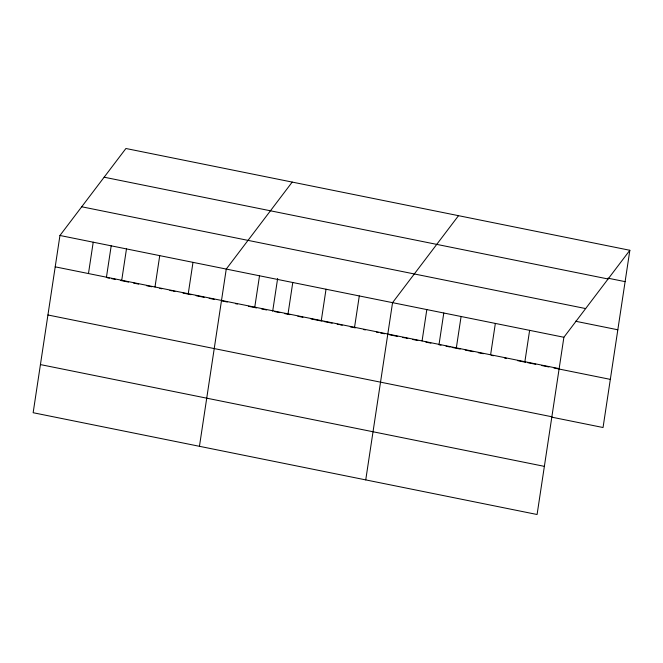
<?xml version="1.0" encoding="UTF-8"?>
<svg xmlns="http://www.w3.org/2000/svg" width="663" height="663" viewBox="0 0 663 663"><rect width="100%" height="100%" fill="white"/><g stroke="black" fill="none" stroke-linecap="round" stroke-linejoin="round"><path stroke-width="0.99" d="M59.952 235.481L33.15 412.717L537.088 514.505L563.89 337.268L629.85 250.282L125.912 148.495L59.952 235.481L563.89 337.268M88.469 273.562L93.218 242.202M106.387 277.59L111.193 245.849M121.727 280.283L126.476 248.923M154.993 286.996L159.733 255.636M188.251 293.717L192.991 262.357M199.447 446.307L226.257 269.07L292.209 182.085M254.766 307.151L259.515 275.791M272.692 311.179L277.64 278.443M288.032 313.872L292.773 282.513M321.29 320.585L326.03 289.225M354.548 327.307L359.296 295.947M365.744 479.896L392.554 302.659L458.514 215.674M422.074 340.948L426.823 309.588M443.787 313.027L438.989 344.768L441.003 345.174M456.343 347.868L461.083 316.508M490.612 354.788L495.352 323.428M524.881 361.708L529.621 330.348M629.85 250.282L603.048 427.519L551.641 417.135M607.971 278.178L625.11 281.642M104.149 177.203L608.087 278.99M81.723 206.781L585.661 308.568M575.492 321.232L617.825 329.784M55.211 266.841L559.149 368.628M107.398 277.797L109.412 278.203M111.425 278.609L115.461 279.421M120.5 280.441L128.564 282.073M133.603 283.084L138.642 284.104M146.705 285.736L151.744 286.756M159.808 288.38L161.822 288.786M169.885 290.419L171.899 290.825M172.91 291.024L174.924 291.438M182.988 293.063L191.052 294.695M196.091 295.706L204.154 297.339M209.193 298.358L214.232 299.378M222.296 301.002L227.334 302.021M235.398 303.646L237.412 304.052M248.501 306.298L256.564 307.922M261.603 308.941L266.642 309.961M274.706 311.585L279.745 312.604M284.783 313.624L289.822 314.643M297.886 316.268L302.925 317.287M310.988 318.92L322.077 321.157M324.091 321.563L332.155 323.188M337.194 324.207L339.207 324.613M340.218 324.82L342.232 325.226M350.296 326.859L355.335 327.87M363.399 329.503L365.412 329.909M376.501 332.146L378.515 332.553M380.529 332.967L384.565 333.779M389.604 334.798L397.667 336.423M402.706 337.442L404.72 337.848M405.731 338.055L407.745 338.462M412.784 339.481L417.823 340.492M425.886 342.125L430.925 343.144M446.042 346.194L450.078 347.006M452.091 347.42L460.155 349.045M465.194 350.064L473.258 351.688M478.296 352.708L483.335 353.727M491.399 355.36L493.413 355.766M504.502 358.003L506.515 358.41M517.604 360.647L525.668 362.28M527.682 362.686L535.745 364.31M541.787 365.537L548.848 366.962M553.887 367.982L610.325 379.377M47.935 314.983L551.865 416.77M40.426 364.584L544.364 466.362"/></g></svg>
